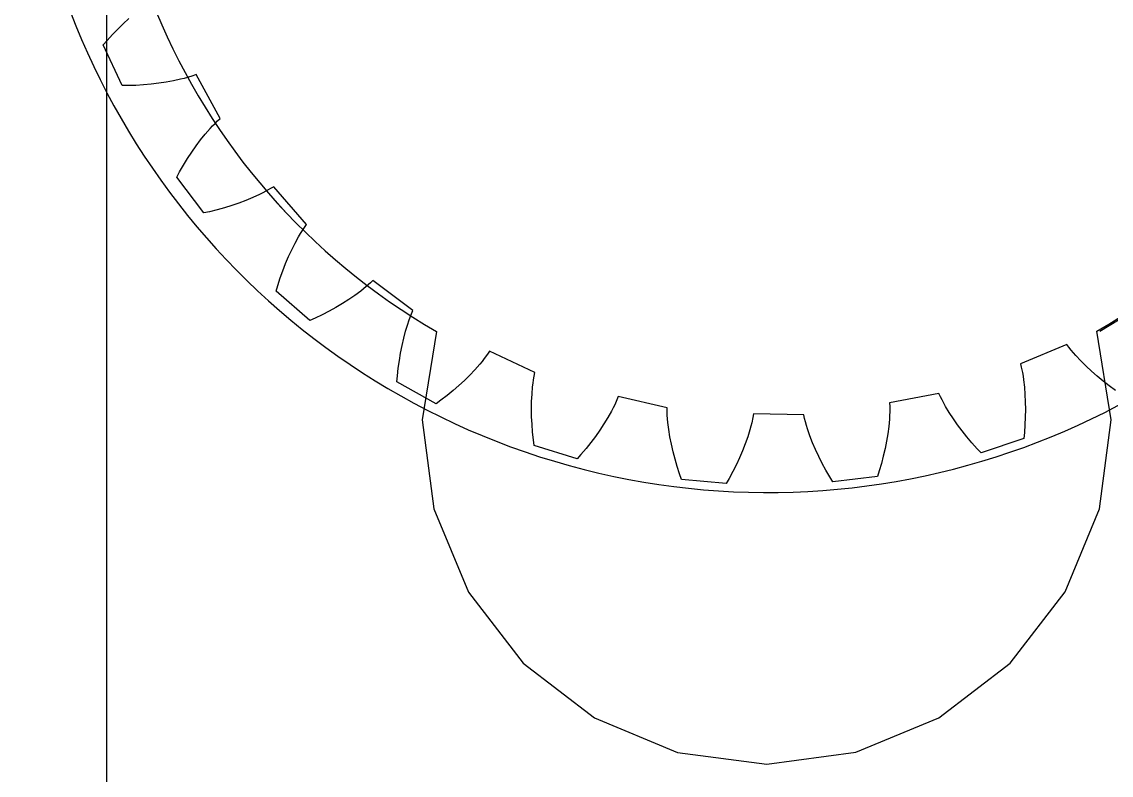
# Model space of a CAD drawing. Header units: millimetres. Extents: x -658 to 1307, y -81 to 472.
# Drawn here: x 494.02 to 503.51, y 363.53 to 370.1 of the extents above; entities that cross this region are included whole.
import ezdxf

# ---------------------------------------------------------------- set-up
doc = ezdxf.new("R2010")
doc.units = ezdxf.units.MM
doc.layers.get('0').update_dxf_attribs({"true_color": 0xffffff})
for name, color, linetype, true_color in [('a', 7, 'Continuous', 0xffffff), ('gears', 134, 'Continuous', 0x009987), ('Layer2', 36, 'Continuous', 0x664400), ('Layer3', 134, 'Continuous', 0x009987), ('Layer4', 252, 'Continuous', 0x777799), ('servo', 36, 'Continuous', 0x664400), ('Version_1', 252, 'Continuous', 0x777799)]:
    doc.layers.add(name, color=color, linetype=linetype, true_color=true_color)

# ---------------------------------------------------------------- blocks, each defined once
blk = doc.blocks.new('MicroServo_9g')
at = {"extrusion": (1.98523e-23, -1, 9.80858e-16)}
blk.add_arc((10.25, 5.75, -26.5), 5.75, 270, 330, dxfattribs=at)
blk = doc.blocks.new('9g_Servo')
blk.add_blockref('MicroServo_9g', (-4.5, 0))
blk = doc.blocks.new('Group_10')
at = {"layer": 'a'}
for p, q in [((0.94106, 3.31216), (0.98251, 3.36432)), ((0.94106, 3.31216, 3), (0.98251, 3.36432, 3)), ((0.98251, 3.36432), (1.02505, 3.41471)), ((0.98251, 3.36432, 3), (1.02505, 3.41471, 3)), ((0.98251, 3.36432), (0.98251, 3.36432, 3)), ((0.86133, 3.20293), (0.90067, 3.25834)), ((0.86133, 3.20293, 3), (0.90067, 3.25834, 3)), ((0.90067, 3.25834), (0.94106, 3.31216)), ((0.90067, 3.25834, 3), (0.94106, 3.31216, 3)), ((0.90067, 3.25834), (0.90067, 3.25834, 3)), ((0.94106, 3.31216), (0.94106, 3.31216, 3)), ((0.8325, 3.16035), (0.86133, 3.20293)), ((0.8325, 3.16035, 3), (0.86133, 3.20293, 3)), ((1.03821, 2.82702), (0.8325, 3.16035)), ((1.03821, 2.82702, 3), (0.8325, 3.16035, 3)), ((0.8325, 3.16035), (0.8325, 3.16035, 3)), ((0.86133, 3.20293), (0.86133, 3.20293, 3)), ((1.53678, 2.94291), (1.47652, 2.92158)), ((1.53678, 2.94291, 3), (1.47652, 2.92158, 3)), ((1.56632, 2.95445), (1.53678, 2.94291)), ((1.56632, 2.95445, 3), (1.53678, 2.94291, 3)), ((1.53678, 2.94291), (1.53678, 2.94291, 3)), ((1.59543, 2.96661), (1.56632, 2.95445)), ((1.59543, 2.96661, 3), (1.56632, 2.95445, 3)), ((1.56632, 2.95445), (1.56632, 2.95445, 3)), ((1.63815, 2.9862), (1.59543, 2.96661)), ((1.63815, 2.9862, 3), (1.59543, 2.96661, 3)), ((1.59543, 2.96661), (1.59543, 2.96661, 3)), ((1.66589, 3.00031), (1.63815, 2.9862)), ((1.66589, 3.00031, 3), (1.63815, 2.9862, 3)), ((1.63815, 2.9862), (1.63815, 2.9862, 3)), ((1.92083, 2.6452), (1.66589, 3.00031)), ((1.92083, 2.6452, 3), (1.66589, 3.00031, 3)), ((1.66589, 3.00031), (1.66589, 3.00031, 3)), ((1.22258, 2.85599), (1.15636, 2.84402)), ((1.22258, 2.85599, 3), (1.15636, 2.84402, 3)), ((1.28778, 2.86966), (1.22258, 2.85599)), ((1.28778, 2.86966, 3), (1.22258, 2.85599, 3)), ((1.22258, 2.85599), (1.22258, 2.85599, 3)), ((1.3519, 2.88509), (1.28778, 2.86966)), ((1.3519, 2.88509, 3), (1.28778, 2.86966, 3)), ((1.28778, 2.86966), (1.28778, 2.86966, 3)), ((1.41485, 2.90235), (1.3519, 2.88509)), ((1.41485, 2.90235, 3), (1.3519, 2.88509, 3)), ((1.3519, 2.88509), (1.3519, 2.88509, 3)), ((1.47652, 2.92158), (1.41485, 2.90235)), ((1.47652, 2.92158, 3), (1.41485, 2.90235, 3)), ((1.41485, 2.90235), (1.41485, 2.90235, 3)), ((1.47652, 2.92158), (1.47652, 2.92158, 3)), ((1.08919, 2.8337), (1.03821, 2.82702)), ((1.08919, 2.8337, 3), (1.03821, 2.82702, 3)), ((1.03821, 2.82702), (1.03821, 2.82702, 3)), ((1.15636, 2.84402), (1.08919, 2.8337)), ((1.15636, 2.84402, 3), (1.08919, 2.8337, 3)), ((1.08919, 2.8337), (1.08919, 2.8337, 3)), ((1.15636, 2.84402), (1.15636, 2.84402, 3)), ((1.84308, 2.54632), (1.86171, 2.57198)), ((1.84308, 2.54632, 3), (1.86171, 2.57198, 3)), ((1.86171, 2.57198), (1.88084, 2.59707)), ((1.86171, 2.57198, 3), (1.88084, 2.59707, 3)), ((1.86171, 2.57198), (1.86171, 2.57198, 3)), ((1.88084, 2.59707), (1.90052, 2.6215)), ((1.88084, 2.59707, 3), (1.90052, 2.6215, 3)), ((1.88084, 2.59707), (1.88084, 2.59707, 3)), ((1.90052, 2.6215), (1.92083, 2.6452)), ((1.90052, 2.6215, 3), (1.92083, 2.6452, 3)), ((1.90052, 2.6215), (1.90052, 2.6215, 3)), ((1.92083, 2.6452), (1.92083, 2.6452, 3)), ((1.77303, 2.43859), (1.80721, 2.4934)), ((1.77303, 2.43859, 3), (1.80721, 2.4934, 3)), ((1.80721, 2.4934), (1.84308, 2.54632)), ((1.80721, 2.4934, 3), (1.84308, 2.54632, 3)), ((1.80721, 2.4934), (1.80721, 2.4934, 3)), ((1.84308, 2.54632), (1.84308, 2.54632, 3)), ((1.70928, 2.32391), (1.74041, 2.38205)), ((1.70928, 2.32391, 3), (1.74041, 2.38205, 3)), ((1.74041, 2.38205), (1.77303, 2.43859)), ((1.74041, 2.38205, 3), (1.77303, 2.43859, 3)), ((1.74041, 2.38205), (1.74041, 2.38205, 3)), ((1.77303, 2.43859), (1.77303, 2.43859, 3)), ((1.67958, 2.26428), (1.70928, 2.32391)), ((1.67958, 2.26428, 3), (1.70928, 2.32391, 3)), ((1.70928, 2.32391), (1.70928, 2.32391, 3)), ((1.62429, 2.14085), (1.65126, 2.20324)), ((1.62429, 2.14085, 3), (1.65126, 2.20324, 3)), ((1.65126, 2.20324), (1.67958, 2.26428)), ((1.65126, 2.20324, 3), (1.67958, 2.26428, 3)), ((1.65126, 2.20324), (1.65126, 2.20324, 3)), ((1.67958, 2.26428), (1.67958, 2.26428, 3)), ((1.60495, 2.09322), (1.62429, 2.14085)), ((1.60495, 2.09322, 3), (1.62429, 2.14085, 3)), ((1.87546, 1.80994), (1.60495, 2.09322)), ((1.87546, 1.80994, 3), (1.60495, 2.09322, 3)), ((1.60495, 2.09322), (1.60495, 2.09322, 3)), ((1.62429, 2.14085), (1.62429, 2.14085, 3)), ((2.4292, 2.09038), (2.39148, 2.06234)), ((2.4292, 2.09038, 3), (2.39148, 2.06234, 3)), ((2.4534, 2.10995), (2.4292, 2.09038)), ((2.4534, 2.10995, 3), (2.4292, 2.09038, 3)), ((2.4292, 2.09038), (2.4292, 2.09038, 3)), ((2.7766, 1.8156), (2.4534, 2.10995)), ((2.7766, 1.8156, 3), (2.4534, 2.10995, 3)), ((2.4534, 2.10995), (2.4534, 2.10995, 3)), ((2.28454, 1.99356), (2.22821, 1.96193)), ((2.28454, 1.99356, 3), (2.22821, 1.96193, 3)), ((2.33905, 2.02696), (2.28454, 1.99356)), ((2.33905, 2.02696, 3), (2.28454, 1.99356, 3)), ((2.28454, 1.99356), (2.28454, 1.99356, 3)), ((2.36555, 2.04438), (2.33905, 2.02696)), ((2.36555, 2.04438, 3), (2.33905, 2.02696, 3)), ((2.33905, 2.02696), (2.33905, 2.02696, 3)), ((2.39148, 2.06234), (2.36555, 2.04438)), ((2.39148, 2.06234, 3), (2.36555, 2.04438, 3)), ((2.36555, 2.04438), (2.36555, 2.04438, 3)), ((2.39148, 2.06234), (2.39148, 2.06234, 3)), ((2.11072, 1.90354), (2.04978, 1.87661)), ((2.11072, 1.90354, 3), (2.04978, 1.87661, 3)), ((2.17023, 1.93196), (2.11072, 1.90354)), ((2.17023, 1.93196, 3), (2.11072, 1.90354, 3)), ((2.11072, 1.90354), (2.11072, 1.90354, 3)), ((2.22821, 1.96193), (2.17023, 1.93196)), ((2.22821, 1.96193, 3), (2.17023, 1.93196, 3)), ((2.17023, 1.93196), (2.17023, 1.93196, 3)), ((2.22821, 1.96193), (2.22821, 1.96193, 3)), ((1.92394, 1.82707), (1.87546, 1.80994)), ((1.92394, 1.82707, 3), (1.87546, 1.80994, 3)), ((1.87546, 1.80994), (1.87546, 1.80994, 3)), ((1.9875, 1.85114), (1.92394, 1.82707)), ((1.9875, 1.85114, 3), (1.92394, 1.82707, 3)), ((1.92394, 1.82707), (1.92394, 1.82707, 3)), ((2.04978, 1.87661), (1.9875, 1.85114)), ((2.04978, 1.87661, 3), (1.9875, 1.85114, 3)), ((1.9875, 1.85114), (1.9875, 1.85114, 3)), ((2.04978, 1.87661), (2.04978, 1.87661, 3)), ((2.76166, 1.7882), (2.7766, 1.8156)), ((2.76166, 1.7882, 3), (2.7766, 1.8156, 3)), ((2.7766, 1.8156), (2.7766, 1.8156, 3)), ((2.72111, 1.70271), (2.734, 1.73169)), ((2.72111, 1.70271, 3), (2.734, 1.73169, 3)), ((2.734, 1.73169), (2.74749, 1.7602)), ((2.734, 1.73169, 3), (2.74749, 1.7602, 3)), ((2.734, 1.73169), (2.734, 1.73169, 3)), ((2.74749, 1.7602), (2.76166, 1.7882)), ((2.74749, 1.7602, 3), (2.76166, 1.7882, 3)), ((2.74749, 1.7602), (2.74749, 1.7602, 3)), ((2.76166, 1.7882), (2.76166, 1.7882, 3)), ((2.67498, 1.58277), (2.69703, 1.6435)), ((2.67498, 1.58277, 3), (2.69703, 1.6435, 3)), ((2.69703, 1.6435), (2.72111, 1.70271)), ((2.69703, 1.6435, 3), (2.72111, 1.70271, 3)), ((2.69703, 1.6435), (2.69703, 1.6435, 3)), ((2.72111, 1.70271), (2.72111, 1.70271, 3)), ((2.63647, 1.45735), (2.65483, 1.52069)), ((2.63647, 1.45735, 3), (2.65483, 1.52069, 3)), ((2.65483, 1.52069), (2.67498, 1.58277)), ((2.65483, 1.52069, 3), (2.67498, 1.58277, 3)), ((2.65483, 1.52069), (2.65483, 1.52069, 3)), ((2.67498, 1.58277), (2.67498, 1.58277, 3)), ((9.47426, 1.56879), (9.09444, 1.35237)), ((9.47426, 1.56879, 3), (9.09444, 1.35237, 3)), ((9.4957, 1.54612), (9.47426, 1.56879)), ((9.4957, 1.54612, 3), (9.47426, 1.56879, 3)), ((9.47426, 1.56879), (9.47426, 1.56879, 3)), ((9.51795, 1.52399), (9.4957, 1.54612)), ((9.51795, 1.52399, 3), (9.4957, 1.54612, 3)), ((9.4957, 1.54612), (9.4957, 1.54612, 3)), ((9.54089, 1.50235), (9.51795, 1.52399)), ((9.54089, 1.50235, 3), (9.51795, 1.52399, 3)), ((9.51795, 1.52399), (9.51795, 1.52399, 3)), ((2.61982, 1.39285), (2.63647, 1.45735)), ((2.61982, 1.39285, 3), (2.63647, 1.45735, 3)), ((2.63647, 1.45735), (2.63647, 1.45735, 3)), ((9.56447, 1.48114), (9.54089, 1.50235)), ((9.56447, 1.48114, 3), (9.54089, 1.50235, 3)), ((9.54089, 1.50235), (9.54089, 1.50235, 3)), ((9.61334, 1.43993), (9.56447, 1.48114)), ((9.61334, 1.43993, 3), (9.56447, 1.48114, 3)), ((9.56447, 1.48114), (9.56447, 1.48114, 3)), ((9.66428, 1.4002), (9.61334, 1.43993)), ((9.66428, 1.4002, 3), (9.61334, 1.43993, 3)), ((9.61334, 1.43993), (9.61334, 1.43993, 3)), ((2.60481, 1.32725), (2.61982, 1.39285)), ((2.60481, 1.32725, 3), (2.61982, 1.39285, 3)), ((2.61982, 1.39285), (2.61982, 1.39285, 3)), ((3.35815, 1.34333), (3.33652, 1.32037)), ((3.35815, 1.34333, 3), (3.33652, 1.32037, 3)), ((3.38922, 1.3786), (3.35815, 1.34333)), ((3.38922, 1.3786, 3), (3.35815, 1.34333, 3)), ((3.35815, 1.34333), (3.35815, 1.34333, 3)), ((3.40882, 1.40277), (3.38922, 1.3786)), ((3.40882, 1.40277, 3), (3.38922, 1.3786, 3)), ((3.38922, 1.3786), (3.38922, 1.3786, 3)), ((3.78616, 1.18205), (3.40882, 1.40277)), ((3.78616, 1.18205, 3), (3.40882, 1.40277, 3)), ((3.40882, 1.40277), (3.40882, 1.40277, 3)), ((9.09444, 1.35237), (9.10557, 1.32331)), ((9.09444, 1.35237, 3), (9.10557, 1.32331, 3)), ((9.09444, 1.35237), (9.09444, 1.35237, 3)), ((9.7171, 1.36185), (9.66428, 1.4002)), ((9.7171, 1.36185, 3), (9.66428, 1.4002, 3)), ((9.66428, 1.4002), (9.66428, 1.4002, 3)), ((9.77167, 1.32482), (9.7171, 1.36185)), ((9.77167, 1.32482, 3), (9.7171, 1.36185, 3)), ((9.7171, 1.36185), (9.7171, 1.36185, 3)), ((2.58238, 1.21001), (2.59141, 1.26062)), ((2.58238, 1.21001, 3), (2.59141, 1.26062, 3)), ((2.59141, 1.26062), (2.60481, 1.32725)), ((2.59141, 1.26062, 3), (2.60481, 1.32725, 3)), ((2.59141, 1.26062), (2.59141, 1.26062, 3)), ((2.60481, 1.32725), (2.60481, 1.32725, 3)), ((3.26785, 1.25382), (3.21932, 1.21117)), ((3.26785, 1.25382, 3), (3.21932, 1.21117, 3)), ((3.31422, 1.29782), (3.26785, 1.25382)), ((3.31422, 1.29782, 3), (3.26785, 1.25382, 3)), ((3.26785, 1.25382), (3.26785, 1.25382, 3)), ((3.33652, 1.32037), (3.31422, 1.29782)), ((3.33652, 1.32037, 3), (3.31422, 1.29782, 3)), ((3.31422, 1.29782), (3.31422, 1.29782, 3)), ((3.33652, 1.32037), (3.33652, 1.32037, 3)), ((9.10557, 1.32331), (9.12059, 1.27877)), ((9.10557, 1.32331, 3), (9.12059, 1.27877, 3)), ((9.10557, 1.32331), (9.10557, 1.32331, 3)), ((9.12059, 1.27877), (9.12965, 1.24855)), ((9.12059, 1.27877, 3), (9.12965, 1.24855, 3)), ((9.12059, 1.27877), (9.12059, 1.27877, 3)), ((9.12965, 1.24855), (9.13803, 1.21797)), ((9.12965, 1.24855, 3), (9.13803, 1.21797, 3)), ((9.12965, 1.24855), (9.12965, 1.24855, 3)), ((9.82787, 1.28904), (9.77167, 1.32482)), ((9.82787, 1.28904, 3), (9.77167, 1.32482, 3)), ((9.77167, 1.32482), (9.77167, 1.32482, 3)), ((9.88561, 1.2545), (9.82787, 1.28904)), ((9.88561, 1.2545, 3), (9.82787, 1.28904, 3)), ((9.82787, 1.28904), (9.82787, 1.28904, 3)), ((9.94484, 1.22116), (9.88561, 1.2545)), ((9.94484, 1.22116, 3), (9.88561, 1.2545, 3)), ((9.88561, 1.2545), (9.88561, 1.2545, 3)), ((2.90589, 0.98916), (2.58238, 1.21001)), ((2.90589, 0.98916, 3), (2.58238, 1.21001, 3)), ((2.58238, 1.21001), (2.58238, 1.21001, 3)), ((3.16884, 1.16979), (3.11654, 1.12962)), ((3.16884, 1.16979, 3), (3.11654, 1.12962, 3)), ((3.21932, 1.21117), (3.16884, 1.16979)), ((3.21932, 1.21117, 3), (3.16884, 1.16979, 3)), ((3.16884, 1.16979), (3.16884, 1.16979, 3)), ((3.21932, 1.21117), (3.21932, 1.21117, 3)), ((3.7692, 1.12181), (3.77724, 1.15214)), ((3.7692, 1.12181, 3), (3.77724, 1.15214, 3)), ((3.77724, 1.15214), (3.78616, 1.18205)), ((3.77724, 1.15214, 3), (3.78616, 1.18205, 3)), ((3.77724, 1.15214), (3.77724, 1.15214, 3)), ((3.78616, 1.18205), (3.78616, 1.18205, 3)), ((9.13803, 1.21797), (9.15295, 1.15581)), ((9.13803, 1.21797, 3), (9.15295, 1.15581, 3)), ((9.13803, 1.21797), (9.13803, 1.21797, 3)), ((9.15295, 1.15581), (9.16562, 1.09246)), ((9.15295, 1.15581, 3), (9.16562, 1.09246, 3)), ((9.15295, 1.15581), (9.15295, 1.15581, 3)), ((3.00691, 1.05275), (2.94974, 1.016)), ((3.00691, 1.05275, 3), (2.94974, 1.016, 3)), ((3.06254, 1.09062), (3.00691, 1.05275)), ((3.06254, 1.09062, 3), (3.00691, 1.05275, 3)), ((3.00691, 1.05275), (3.00691, 1.05275, 3)), ((3.11654, 1.12962), (3.06254, 1.09062)), ((3.11654, 1.12962, 3), (3.06254, 1.09062, 3)), ((3.06254, 1.09062), (3.06254, 1.09062, 3)), ((3.11654, 1.12962), (3.11654, 1.12962, 3)), ((3.7441, 0.99717), (3.75535, 1.0601)), ((3.7441, 0.99717, 3), (3.75535, 1.0601, 3)), ((3.75535, 1.0601), (3.76193, 1.09112)), ((3.75535, 1.0601, 3), (3.76193, 1.09112, 3)), ((3.75535, 1.0601), (3.75535, 1.0601, 3)), ((3.76193, 1.09112), (3.7692, 1.12181)), ((3.76193, 1.09112, 3), (3.7692, 1.12181, 3)), ((3.76193, 1.09112), (3.76193, 1.09112, 3)), ((3.7692, 1.12181), (3.7692, 1.12181, 3)), ((9.16562, 1.09246), (9.17621, 1.02805)), ((9.16562, 1.09246, 3), (9.17621, 1.02805, 3)), ((9.16562, 1.09246), (9.16562, 1.09246, 3)), ((2.94974, 1.016), (2.90589, 0.98916)), ((2.94974, 1.016, 3), (2.90589, 0.98916, 3)), ((2.90589, 0.98916), (2.90589, 0.98916, 3)), ((2.94974, 1.016), (2.94974, 1.016, 3)), ((3.73517, 0.93319), (3.7441, 0.99717)), ((3.73517, 0.93319, 3), (3.7441, 0.99717, 3)), ((3.7441, 0.99717), (3.7441, 0.99717, 3)), ((8.42081, 1.01127), (8.00429, 0.87854)), ((8.42081, 1.01127, 3), (8.00429, 0.87854, 3)), ((8.43707, 0.98463), (8.42081, 1.01127)), ((8.43707, 0.98463, 3), (8.42081, 1.01127, 3)), ((8.42081, 1.01127), (8.42081, 1.01127, 3)), ((8.45423, 0.95836), (8.43707, 0.98463)), ((8.45423, 0.95836, 3), (8.43707, 0.98463, 3)), ((8.43707, 0.98463), (8.43707, 0.98463, 3)), ((8.47217, 0.93242), (8.45423, 0.95836)), ((8.47217, 0.93242, 3), (8.45423, 0.95836, 3)), ((8.45423, 0.95836), (8.45423, 0.95836, 3)), ((9.17621, 1.02805), (9.18485, 0.96268)), ((9.17621, 1.02805, 3), (9.18485, 0.96268, 3)), ((9.17621, 1.02805), (9.17621, 1.02805, 3)), ((9.18485, 0.96268), (9.19163, 0.8964)), ((9.18485, 0.96268, 3), (9.19163, 0.8964, 3)), ((9.18485, 0.96268), (9.18485, 0.96268, 3)), ((3.72357, 0.8025), (3.72837, 0.86827)), ((3.72357, 0.8025, 3), (3.72837, 0.86827, 3)), ((3.72837, 0.86827), (3.73517, 0.93319)), ((3.72837, 0.86827, 3), (3.73517, 0.93319, 3)), ((3.72837, 0.86827), (3.72837, 0.86827, 3)), ((3.73517, 0.93319), (3.73517, 0.93319, 3)), ((4.47624, 0.88197), (4.45319, 0.84101)), ((4.47624, 0.88197, 3), (4.45319, 0.84101, 3)), ((4.49039, 0.90969), (4.47624, 0.88197)), ((4.49039, 0.90969, 3), (4.47624, 0.88197, 3)), ((4.47624, 0.88197), (4.47624, 0.88197, 3)), ((4.90537, 0.77225), (4.49039, 0.90969)), ((4.90537, 0.77225, 3), (4.49039, 0.90969, 3)), ((4.49039, 0.90969), (4.49039, 0.90969, 3)), ((8.00429, 0.87854), (8.00914, 0.8478)), ((8.00429, 0.87854, 3), (8.00914, 0.8478, 3)), ((8.00429, 0.87854), (8.00429, 0.87854, 3)), ((8.49083, 0.90677), (8.47217, 0.93242)), ((8.49083, 0.90677, 3), (8.47217, 0.93242, 3)), ((8.47217, 0.93242), (8.47217, 0.93242, 3)), ((8.53007, 0.8563), (8.49083, 0.90677)), ((8.53007, 0.8563, 3), (8.49083, 0.90677, 3)), ((8.49083, 0.90677), (8.49083, 0.90677, 3)), ((8.57163, 0.80685), (8.53007, 0.8563)), ((8.57163, 0.80685, 3), (8.53007, 0.8563, 3)), ((8.53007, 0.8563), (8.53007, 0.8563, 3)), ((9.19163, 0.8964), (9.19661, 0.8293)), ((9.19163, 0.8964, 3), (9.19661, 0.8293, 3)), ((9.19163, 0.8964), (9.19163, 0.8964, 3)), ((3.72069, 0.73594), (3.72357, 0.8025)), ((3.72069, 0.73594, 3), (3.72357, 0.8025, 3)), ((3.72357, 0.8025), (3.72357, 0.8025, 3)), ((4.41968, 0.78736), (4.38347, 0.73468)), ((4.41968, 0.78736, 3), (4.38347, 0.73468, 3)), ((4.4368, 0.81406), (4.41968, 0.78736)), ((4.4368, 0.81406, 3), (4.41968, 0.78736, 3)), ((4.41968, 0.78736), (4.41968, 0.78736, 3)), ((4.45319, 0.84101), (4.4368, 0.81406)), ((4.45319, 0.84101, 3), (4.4368, 0.81406, 3)), ((4.4368, 0.81406), (4.4368, 0.81406, 3)), ((4.45319, 0.84101), (4.45319, 0.84101, 3)), ((4.90287, 0.74114), (4.90537, 0.77225)), ((4.90287, 0.74114, 3), (4.90537, 0.77225, 3)), ((4.90537, 0.77225), (4.90537, 0.77225, 3)), ((8.00914, 0.8478), (8.01457, 0.80111)), ((8.00914, 0.8478, 3), (8.01457, 0.80111, 3)), ((8.00914, 0.8478), (8.00914, 0.8478, 3)), ((8.01457, 0.80111), (8.01715, 0.76967)), ((8.01457, 0.80111, 3), (8.01715, 0.76967, 3)), ((8.01457, 0.80111), (8.01457, 0.80111, 3)), ((8.01715, 0.76967), (8.01899, 0.73801)), ((8.01715, 0.76967, 3), (8.01899, 0.73801, 3)), ((8.01715, 0.76967), (8.01715, 0.76967, 3)), ((8.61533, 0.75836), (8.57163, 0.80685)), ((8.61533, 0.75836, 3), (8.57163, 0.80685, 3)), ((8.57163, 0.80685), (8.57163, 0.80685, 3)), ((9.19661, 0.8293), (9.19985, 0.76141)), ((9.19661, 0.8293, 3), (9.19985, 0.76141, 3)), ((9.19661, 0.8293), (9.19661, 0.8293, 3)), ((9.19985, 0.76141), (9.20117, 0.71001)), ((9.19985, 0.76141, 3), (9.20117, 0.71001, 3)), ((9.19985, 0.76141), (9.19985, 0.76141, 3)), ((3.71965, 0.66866), (3.72069, 0.73594)), ((3.71965, 0.66866, 3), (3.72069, 0.73594, 3)), ((3.72039, 0.6007), (3.71965, 0.66866)), ((3.72039, 0.6007, 3), (3.71965, 0.66866, 3)), ((3.71965, 0.66866), (3.71965, 0.66866, 3)), ((3.72069, 0.73594), (3.72069, 0.73594, 3)), ((4.34487, 0.68288), (4.30409, 0.63191)), ((4.34487, 0.68288, 3), (4.30409, 0.63191, 3)), ((4.38347, 0.73468), (4.34487, 0.68288)), ((4.38347, 0.73468, 3), (4.34487, 0.68288, 3)), ((4.34487, 0.68288), (4.34487, 0.68288, 3)), ((4.38347, 0.73468), (4.38347, 0.73468, 3)), ((4.90058, 0.67826), (4.90131, 0.7098)), ((4.90058, 0.67826, 3), (4.90131, 0.7098, 3)), ((4.9006, 0.64655), (4.90058, 0.67826)), ((4.9006, 0.64655, 3), (4.90058, 0.67826, 3)), ((4.90058, 0.67826), (4.90058, 0.67826, 3)), ((4.90131, 0.7098), (4.90287, 0.74114)), ((4.90131, 0.7098, 3), (4.90287, 0.74114, 3)), ((4.90131, 0.7098), (4.90131, 0.7098, 3)), ((4.90287, 0.74114), (4.90287, 0.74114, 3)), ((7.27447, 0.68495), (6.83946, 0.64172)), ((7.27447, 0.68495, 3), (6.83946, 0.64172, 3)), ((7.28484, 0.65551), (7.27447, 0.68495)), ((7.28484, 0.65551, 3), (7.27447, 0.68495, 3)), ((7.27447, 0.68495), (7.27447, 0.68495, 3)), ((8.01899, 0.73801), (8.02066, 0.67411)), ((8.01899, 0.73801, 3), (8.02066, 0.67411, 3)), ((8.01899, 0.73801), (8.01899, 0.73801, 3)), ((8.02066, 0.67411), (8.01988, 0.60951)), ((8.02066, 0.67411, 3), (8.01988, 0.60951, 3)), ((8.02066, 0.67411), (8.02066, 0.67411, 3)), ((8.661, 0.71079), (8.61533, 0.75836)), ((8.661, 0.71079, 3), (8.61533, 0.75836, 3)), ((8.61533, 0.75836), (8.61533, 0.75836, 3)), ((8.70853, 0.66411), (8.661, 0.71079)), ((8.70853, 0.66411, 3), (8.661, 0.71079, 3)), ((8.661, 0.71079), (8.661, 0.71079, 3)), ((9.20117, 0.71001), (8.84816, 0.54027)), ((9.20117, 0.71001, 3), (8.84816, 0.54027, 3)), ((9.20117, 0.71001), (9.20117, 0.71001, 3)), ((3.72209, 0.54931), (3.72039, 0.6007)), ((3.72209, 0.54931, 3), (3.72039, 0.6007, 3)), ((3.72039, 0.6007), (3.72039, 0.6007, 3)), ((4.26129, 0.58174), (4.21657, 0.53236)), ((4.26129, 0.58174, 3), (4.21657, 0.53236, 3)), ((4.30409, 0.63191), (4.26129, 0.58174)), ((4.30409, 0.63191, 3), (4.26129, 0.58174, 3)), ((4.26129, 0.58174), (4.26129, 0.58174, 3)), ((4.30409, 0.63191), (4.30409, 0.63191, 3)), ((4.90267, 0.58266), (4.9006, 0.64655)), ((4.90267, 0.58266, 3), (4.9006, 0.64655, 3)), ((4.9006, 0.64655), (4.9006, 0.64655, 3)), ((4.90724, 0.51822), (4.90267, 0.58266)), ((4.90724, 0.51822, 3), (4.90267, 0.58266, 3)), ((4.90267, 0.58266), (4.90267, 0.58266, 3)), ((5.62874, 0.57734), (5.61831, 0.54757)), ((5.62874, 0.57734, 3), (5.61831, 0.54757, 3)), ((5.64277, 0.6222), (5.62874, 0.57734)), ((5.64277, 0.6222, 3), (5.62874, 0.57734, 3)), ((5.62874, 0.57734), (5.62874, 0.57734, 3)), ((5.65084, 0.65226), (5.64277, 0.6222)), ((5.65084, 0.65226, 3), (5.64277, 0.6222, 3)), ((5.64277, 0.6222), (5.64277, 0.6222, 3)), ((6.08533, 0.6041), (5.65084, 0.65226)), ((6.08533, 0.6041, 3), (5.65084, 0.65226, 3)), ((5.65084, 0.65226), (5.65084, 0.65226, 3)), ((6.08935, 0.57315), (6.08533, 0.6041)), ((6.08935, 0.57315, 3), (6.08533, 0.6041, 3)), ((6.08533, 0.6041), (6.08533, 0.6041, 3)), ((6.09434, 0.54217), (6.08935, 0.57315)), ((6.09434, 0.54217, 3), (6.08935, 0.57315, 3)), ((6.08935, 0.57315), (6.08935, 0.57315, 3)), ((6.83781, 0.61064), (6.83341, 0.56385)), ((6.83781, 0.61064, 3), (6.83341, 0.56385, 3)), ((6.83946, 0.64172), (6.83781, 0.61064)), ((6.83946, 0.64172, 3), (6.83781, 0.61064, 3)), ((6.83781, 0.61064), (6.83781, 0.61064, 3)), ((6.83946, 0.64172), (6.83946, 0.64172, 3)), ((7.29616, 0.62625), (7.28484, 0.65551)), ((7.29616, 0.62625, 3), (7.28484, 0.65551, 3)), ((7.28484, 0.65551), (7.28484, 0.65551, 3)), ((7.30832, 0.59714), (7.29616, 0.62625)), ((7.30832, 0.59714, 3), (7.29616, 0.62625, 3)), ((7.29616, 0.62625), (7.29616, 0.62625, 3)), ((7.32123, 0.56818), (7.30832, 0.59714)), ((7.32123, 0.56818, 3), (7.30832, 0.59714, 3)), ((7.30832, 0.59714), (7.30832, 0.59714, 3)), ((8.01988, 0.60951), (8.01685, 0.54431)), ((8.01988, 0.60951, 3), (8.01685, 0.54431, 3)), ((8.01988, 0.60951), (8.01988, 0.60951, 3)), ((8.75784, 0.61832), (8.70853, 0.66411)), ((8.75784, 0.61832, 3), (8.70853, 0.66411, 3)), ((8.70853, 0.66411), (8.70853, 0.66411, 3)), ((8.80884, 0.57339), (8.75784, 0.61832)), ((8.80884, 0.57339, 3), (8.75784, 0.61832, 3)), ((8.75784, 0.61832), (8.75784, 0.61832, 3)), ((8.84816, 0.54027), (8.80884, 0.57339)), ((8.84816, 0.54027, 3), (8.80884, 0.57339, 3)), ((8.80884, 0.57339), (8.80884, 0.57339, 3)), ((4.08444, 0.40055), (3.72209, 0.54931)), ((4.08444, 0.40055, 3), (3.72209, 0.54931, 3)), ((3.72209, 0.54931), (3.72209, 0.54931, 3)), ((4.17004, 0.48376), (4.12176, 0.43592)), ((4.17004, 0.48376, 3), (4.12176, 0.43592, 3)), ((4.21657, 0.53236), (4.17004, 0.48376)), ((4.21657, 0.53236, 3), (4.17004, 0.48376, 3)), ((4.17004, 0.48376), (4.17004, 0.48376, 3)), ((4.21657, 0.53236), (4.21657, 0.53236, 3)), ((4.91408, 0.45331), (4.90724, 0.51822)), ((4.91408, 0.45331, 3), (4.90724, 0.51822, 3)), ((4.90724, 0.51822), (4.90724, 0.51822, 3)), ((5.60711, 0.5179), (5.58264, 0.45884)), ((5.60711, 0.5179, 3), (5.58264, 0.45884, 3)), ((5.61831, 0.54757), (5.60711, 0.5179)), ((5.61831, 0.54757, 3), (5.60711, 0.5179, 3)), ((5.60711, 0.5179), (5.60711, 0.5179, 3)), ((5.61831, 0.54757), (5.61831, 0.54757, 3)), ((6.10018, 0.51117), (6.09434, 0.54217)), ((6.10018, 0.51117, 3), (6.09434, 0.54217, 3)), ((6.09434, 0.54217), (6.09434, 0.54217, 3)), ((6.1068, 0.48015), (6.10018, 0.51117)), ((6.1068, 0.48015, 3), (6.10018, 0.51117, 3)), ((6.10018, 0.51117), (6.10018, 0.51117, 3)), ((6.12211, 0.41809), (6.1068, 0.48015)), ((6.12211, 0.41809, 3), (6.1068, 0.48015, 3)), ((6.1068, 0.48015), (6.1068, 0.48015, 3)), ((6.82462, 0.50121), (6.81297, 0.43835)), ((6.82462, 0.50121, 3), (6.81297, 0.43835, 3)), ((6.8294, 0.53256), (6.82462, 0.50121)), ((6.8294, 0.53256, 3), (6.82462, 0.50121, 3)), ((6.82462, 0.50121), (6.82462, 0.50121, 3)), ((6.83341, 0.56385), (6.8294, 0.53256)), ((6.83341, 0.56385, 3), (6.8294, 0.53256, 3)), ((6.8294, 0.53256), (6.8294, 0.53256, 3)), ((6.83341, 0.56385), (6.83341, 0.56385, 3)), ((7.34912, 0.51065), (7.32123, 0.56818)), ((7.34912, 0.51065, 3), (7.32123, 0.56818, 3)), ((7.32123, 0.56818), (7.32123, 0.56818, 3)), ((7.3795, 0.45364), (7.34912, 0.51065)), ((7.3795, 0.45364, 3), (7.34912, 0.51065, 3)), ((7.34912, 0.51065), (7.34912, 0.51065, 3)), ((8.01171, 0.47856), (8.00456, 0.41233)), ((8.01171, 0.47856, 3), (8.00456, 0.41233, 3)), ((8.01685, 0.54431), (8.01171, 0.47856)), ((8.01685, 0.54431, 3), (8.01171, 0.47856, 3)), ((8.01171, 0.47856), (8.01171, 0.47856, 3)), ((8.01685, 0.54431), (8.01685, 0.54431, 3)), ((8.84816, 0.54027), (8.84816, 0.54027, 3)), ((4.12176, 0.43592), (4.08444, 0.40055)), ((4.12176, 0.43592, 3), (4.08444, 0.40055, 3)), ((4.08444, 0.40055), (4.08444, 0.40055, 3)), ((4.12176, 0.43592), (4.12176, 0.43592, 3)), ((4.92307, 0.38797), (4.91408, 0.45331)), ((4.92307, 0.38797, 3), (4.91408, 0.45331, 3)), ((4.91408, 0.45331), (4.91408, 0.45331, 3)), ((4.93409, 0.32227), (4.92307, 0.38797)), ((4.93409, 0.32227, 3), (4.92307, 0.38797, 3)), ((4.92307, 0.38797), (4.92307, 0.38797, 3)), ((5.55566, 0.40015), (5.52637, 0.34181)), ((5.55566, 0.40015, 3), (5.52637, 0.34181, 3)), ((5.58264, 0.45884), (5.55566, 0.40015)), ((5.58264, 0.45884, 3), (5.55566, 0.40015, 3)), ((5.55566, 0.40015), (5.55566, 0.40015, 3)), ((5.58264, 0.45884), (5.58264, 0.45884, 3)), ((6.13997, 0.35601), (6.12211, 0.41809)), ((6.13997, 0.35601, 3), (6.12211, 0.41809, 3)), ((6.12211, 0.41809), (6.12211, 0.41809, 3)), ((6.81297, 0.43835), (6.79877, 0.37533)), ((6.81297, 0.43835, 3), (6.79877, 0.37533, 3)), ((6.81297, 0.43835), (6.81297, 0.43835, 3)), ((7.41215, 0.39712), (7.3795, 0.45364)), ((7.41215, 0.39712, 3), (7.3795, 0.45364, 3)), ((7.3795, 0.45364), (7.3795, 0.45364, 3)), ((7.44693, 0.3411), (7.41215, 0.39712)), ((7.44693, 0.3411, 3), (7.41215, 0.39712, 3)), ((7.41215, 0.39712), (7.41215, 0.39712, 3)), ((8.00456, 0.41233), (7.99548, 0.34565)), ((8.00456, 0.41233, 3), (7.99548, 0.34565, 3)), ((8.00456, 0.41233), (8.00456, 0.41233, 3)), ((4.94706, 0.25624), (4.93409, 0.32227)), ((4.94706, 0.25624, 3), (4.93409, 0.32227, 3)), ((4.93409, 0.32227), (4.93409, 0.32227, 3)), ((5.52637, 0.34181), (5.49493, 0.28384)), ((5.52637, 0.34181, 3), (5.49493, 0.28384, 3)), ((5.52637, 0.34181), (5.52637, 0.34181, 3)), ((6.16017, 0.29394), (6.13997, 0.35601)), ((6.16017, 0.29394, 3), (6.13997, 0.35601, 3)), ((6.13997, 0.35601), (6.13997, 0.35601, 3)), ((6.18254, 0.2319), (6.16017, 0.29394)), ((6.18254, 0.2319, 3), (6.16017, 0.29394, 3)), ((6.16017, 0.29394), (6.16017, 0.29394, 3)), ((6.78225, 0.31218), (6.76356, 0.24894)), ((6.78225, 0.31218, 3), (6.76356, 0.24894, 3)), ((6.79877, 0.37533), (6.78225, 0.31218)), ((6.79877, 0.37533, 3), (6.78225, 0.31218, 3)), ((6.78225, 0.31218), (6.78225, 0.31218, 3)), ((6.79877, 0.37533), (6.79877, 0.37533, 3)), ((7.48372, 0.28556), (7.44693, 0.3411)), ((7.48372, 0.28556, 3), (7.44693, 0.3411, 3)), ((7.44693, 0.3411), (7.44693, 0.3411, 3)), ((7.52243, 0.23051), (7.48372, 0.28556)), ((7.52243, 0.23051, 3), (7.48372, 0.28556, 3)), ((7.48372, 0.28556), (7.48372, 0.28556, 3)), ((7.99548, 0.34565), (7.98454, 0.27858)), ((7.99548, 0.34565, 3), (7.98454, 0.27858, 3)), ((7.99548, 0.34565), (7.99548, 0.34565, 3)), ((4.96192, 0.18993), (4.94706, 0.25624)), ((4.96192, 0.18993, 3), (4.94706, 0.25624, 3)), ((4.94706, 0.25624), (4.94706, 0.25624, 3)), ((4.97426, 0.14002), (4.96192, 0.18993)), ((4.97426, 0.14002, 3), (4.96192, 0.18993, 3)), ((4.96192, 0.18993), (4.96192, 0.18993, 3)), ((5.46146, 0.22624), (5.42605, 0.16903)), ((5.46146, 0.22624, 3), (5.42605, 0.16903, 3)), ((5.49493, 0.28384), (5.46146, 0.22624)), ((5.49493, 0.28384, 3), (5.46146, 0.22624, 3)), ((5.46146, 0.22624), (5.46146, 0.22624, 3)), ((5.49493, 0.28384), (5.49493, 0.28384, 3)), ((6.20698, 0.16993), (6.18254, 0.2319)), ((6.20698, 0.16993, 3), (6.18254, 0.2319, 3)), ((6.18254, 0.2319), (6.18254, 0.2319, 3)), ((6.76356, 0.24894), (6.74279, 0.18564)), ((6.76356, 0.24894, 3), (6.74279, 0.18564, 3)), ((6.76356, 0.24894), (6.76356, 0.24894, 3)), ((7.56298, 0.17597), (7.52243, 0.23051)), ((7.56298, 0.17597, 3), (7.52243, 0.23051, 3)), ((7.52243, 0.23051), (7.52243, 0.23051, 3)), ((7.97514, 0.22803), (7.59456, 0.13539)), ((7.97514, 0.22803, 3), (7.59456, 0.13539, 3)), ((7.98454, 0.27858), (7.97514, 0.22803)), ((7.98454, 0.27858, 3), (7.97514, 0.22803, 3)), ((7.97514, 0.22803), (7.97514, 0.22803, 3)), ((7.98454, 0.27858), (7.98454, 0.27858, 3)), ((5.35962, 0.06984), (4.97426, 0.14002)), ((5.35962, 0.06984, 3), (4.97426, 0.14002, 3)), ((4.97426, 0.14002), (4.97426, 0.14002, 3)), ((5.38877, 0.1122), (5.35962, 0.06984)), ((5.38877, 0.1122, 3), (5.35962, 0.06984, 3)), ((5.42605, 0.16903), (5.38877, 0.1122)), ((5.42605, 0.16903, 3), (5.38877, 0.1122, 3)), ((5.38877, 0.1122), (5.38877, 0.1122, 3)), ((5.42605, 0.16903), (5.42605, 0.16903, 3)), ((6.23339, 0.10804), (6.20698, 0.16993)), ((6.23339, 0.10804, 3), (6.20698, 0.16993, 3)), ((6.20698, 0.16993), (6.20698, 0.16993, 3)), ((6.26171, 0.04626), (6.23339, 0.10804)), ((6.26171, 0.04626, 3), (6.23339, 0.10804, 3)), ((6.23339, 0.10804), (6.23339, 0.10804, 3)), ((6.72005, 0.12231), (6.6954, 0.05898)), ((6.72005, 0.12231, 3), (6.6954, 0.05898, 3)), ((6.74279, 0.18564), (6.72005, 0.12231)), ((6.74279, 0.18564, 3), (6.72005, 0.12231, 3)), ((6.72005, 0.12231), (6.72005, 0.12231, 3)), ((6.74279, 0.18564), (6.74279, 0.18564, 3)), ((7.59456, 0.13539), (7.56298, 0.17597)), ((7.59456, 0.13539, 3), (7.56298, 0.17597, 3)), ((7.56298, 0.17597), (7.56298, 0.17597, 3)), ((7.59456, 0.13539), (7.59456, 0.13539, 3)), ((5.35962, 0.06984), (5.35962, 0.06984, 3)), ((6.28417, 0), (6.26171, 0.04626)), ((6.28417, 0, 3), (6.26171, 0.04626, 3)), ((6.26171, 0.04626), (6.26171, 0.04626, 3)), ((6.67569, 0.01149), (6.28417, 0)), ((6.67569, 0.01149, 3), (6.28417, 0, 3)), ((6.28417, 0), (6.28417, 0, 3)), ((6.6954, 0.05898), (6.67569, 0.01149)), ((6.6954, 0.05898, 3), (6.67569, 0.01149, 3)), ((6.67569, 0.01149), (6.67569, 0.01149, 3)), ((6.6954, 0.05898), (6.6954, 0.05898, 3))]:
    blk.add_line(p, q, dxfattribs=at)
blk = doc.blocks.new('Group_4')
for p, q in [((54.9038, 18.8143), (54.9038, 18.8143, 3)), ((55.2642, 18.0647), (55.2642, 18.0647, 3)), ((55.7173, 17.3673), (55.7173, 17.3673, 3)), ((56.2557, 16.7335), (56.2557, 16.7335, 3)), ((56.8706, 16.1736), (56.8706, 16.1736, 3)), ((57.552, 15.6968), (57.552, 15.6968, 3)), ((58.2887, 15.3109), (58.2887, 15.3109, 3)), ((63.1573, 15.1434), (63.1573, 15.1434, 3)), ((59.0687, 15.0223), (59.0687, 15.0223, 3)), ((62.3593, 14.9091), (62.3593, 14.9091, 3)), ((59.8791, 14.8356), (59.8791, 14.8356, 3)), ((60.7067, 14.7538), (60.7067, 14.7538, 3)), ((61.538, 14.7785), (61.538, 14.7785, 3))]:
    blk.add_line(p, q)
for centre in [(60.9302, 21.25), (60.9302, 21.25, 3)]:
    blk.add_arc(centre, 6.5, 33.28408, 326.71592)
blk = doc.blocks.new('Group_14')
for p, q in [((55.1688, 21.2205, 3.0041), (55.1689, 18.2888, 3.0043)), ((55.1688, 21.2203, 0.0041), (55.1689, 18.2886, 0.0043)), ((55.1689, 18.2888, 3.0043), (55.1688, 4.5002, 3.0035)), ((55.1689, 18.2886, 0.0043), (55.1688, 4.5, 0.0035)), ((55.1689, 18.2886, 0.0043), (55.1689, 18.2888, 3.0043))]:
    blk.add_line(p, q)
blk = doc.blocks.new('Group_3')
for p, q in [((55.7056, 18.8193, 0.001), (55.7056, 18.8193, 5.001)), ((55.9373, 18.3745, 0.0009), (55.9373, 18.3745, 5.0009)), ((56.2069, 17.9515, 0.0008), (56.2069, 17.9515, 5.0008)), ((56.5124, 17.5536, 0.0006), (56.5124, 17.5536, 5.0006)), ((56.8514, 17.1838, 0.0005), (56.8514, 17.1838, 5.0005)), ((57.2213, 16.845, 0.0003), (57.2213, 16.845, 5.0003)), ((57.6194, 16.5398, 0.0002), (57.6194, 16.5398, 5.0002)), ((58.0425, 16.2704, 0), (58.0425, 16.2704, 5)), ((63.7925, 16.2718, -0.0024), (63.7925, 16.2718, 4.9976)), ((57.9177, 15.5, 0.0001), (57.9177, 15.5, 5.0001)), ((63.9177, 15.5015, -0.0024), (63.9177, 15.5015, 4.9976)), ((58.0201, 14.7235, 0), (58.0201, 14.7235, 5)), ((63.8157, 14.725, -0.0024), (63.8157, 14.725, 4.9976)), ((58.32, 14.0001, -0.0001), (58.32, 14.0001, 4.9999)), ((63.5161, 14.0014, -0.0022), (63.5161, 14.0014, 4.9978)), ((58.7969, 13.3789, -0.0003), (58.7969, 13.3789, 4.9997)), ((63.0395, 13.38, -0.002), (63.0395, 13.38, 4.998)), ((59.4183, 12.9023, -0.0006), (59.4183, 12.9023, 4.9994)), ((62.4183, 12.903, -0.0018), (62.4183, 12.903, 4.9982)), ((60.142, 12.6028, -0.0009), (60.142, 12.6028, 4.9991)), ((61.6949, 12.6032, -0.0015), (61.6949, 12.6032, 4.9985)), ((60.9184, 12.5007, -0.0012), (60.9184, 12.5007, 4.9988))]:
    blk.add_line(p, q)
for points in [[(58.0425, 16.2704, 0), (57.9177, 15.5, 0.0001), (58.0201, 14.7235, 0), (58.32, 14.0001, -0.0001), (58.7969, 13.3789, -0.0003), (59.4183, 12.9023, -0.0006), (60.142, 12.6028, -0.0009), (60.9184, 12.5007, -0.0012), (61.6949, 12.6032, -0.0015), (62.4183, 12.903, -0.0018), (63.0395, 13.38, -0.002), (63.5161, 14.0014, -0.0022), (63.8157, 14.725, -0.0024), (63.9177, 15.5015, -0.0024), (63.7925, 16.2718, -0.0024)], [(58.0425, 16.2704, 5), (57.9177, 15.5, 5.0001), (58.0201, 14.7235, 5), (58.32, 14.0001, 4.9999), (58.7969, 13.3789, 4.9997), (59.4183, 12.9023, 4.9994), (60.142, 12.6028, 4.9991), (60.9184, 12.5007, 4.9988), (61.6949, 12.6032, 4.9985), (62.4183, 12.903, 4.9982), (63.0395, 13.38, 4.998), (63.5161, 14.0014, 4.9978), (63.8157, 14.725, 4.9976), (63.9177, 15.5015, 4.9976), (63.7925, 16.2718, 4.9976)]]:
    blk.add_polyline3d(points)
at = {"extrusion": (0.00040991, 5.99595e-08, 1)}
for centre in [(60.9162, 21.2507, 0.0238), (60.9142, 21.2507, 5.0238)]:
    blk.add_arc(centre, 5.75, 300.01462, 240.01462, dxfattribs=at)
blk = doc.blocks.new('Group_28')
at = {"layer": 'gears', "color": 161, "true_color": 0x9999ff, "extrusion": (-1.93333e-09, 2.06777e-09, 1), "rotation": 353.1569999999761}
blk.add_blockref('Group_10', (80.4366, 15.7296, 26.5002), dxfattribs=at)
at = {"layer": 'Layer2'}
blk.add_blockref('Group_4', (26.5, 0.1173, 26.5002), dxfattribs=at)
at = {"layer": 'Layer3'}
blk.add_blockref('Group_3', (26.5, 0.0002, 21.5002), dxfattribs=at)
at = {"layer": 'Layer4'}
blk.add_blockref('Group_14', (26.5, 0, 18.4966), dxfattribs=at)
at = {"layer": 'servo', "color": 131, "true_color": 0x65ffff, "extrusion": (-1, -1.49036e-08, 2.98023e-08), "rotation": 1.7075486689e-06}
blk.add_blockref('9g_Servo', (-27.0002, 0.0002, -93.193), dxfattribs=at)

msp = doc.modelspace()

# ---------------------------------------------------------------- block references
at = {"layer": 'Version_1'}
msp.add_blockref('Group_28', (413.0921, 351.1267, -31.271), dxfattribs=at)

doc.saveas('drawing.dxf')
